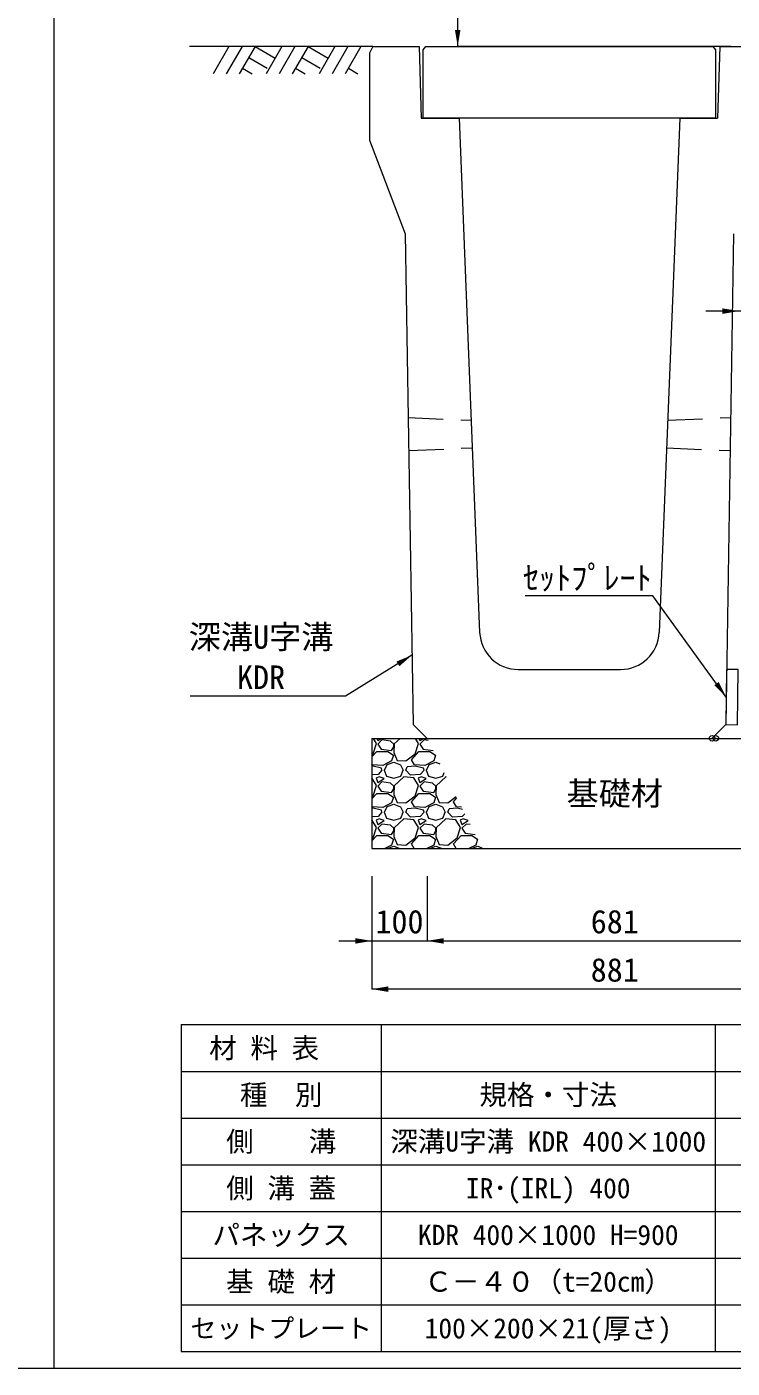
# Model space of a CAD drawing. Units: millimetres at full size. Extents: x 172874 to 217143, y 854931 to 903297.
# Drawn here: x 214694 to 215972, y 855531 to 857964 of the extents above; entities that cross this region are included whole.
import ezdxf
from ezdxf.enums import TextEntityAlignment as Align

# ---------------------------------------------------------------- set-up
doc = ezdxf.new("R2010")
doc.units = ezdxf.units.MM
doc.header["$LTSCALE"] = 20
doc.header["$PDMODE"] = 32
doc.header["$PDSIZE"] = 10
doc.linetypes.add('USER2', pattern=[4.7625, 3.175, -1.5875])
for name, color, linetype, lineweight in [('0_2', 7, 'Continuous', 20), ('Defpoints_3', 8, 'Continuous', 0), ('セットプレート', 3, 'Continuous', 13), ('図枠', 5, 'Continuous', 13), ('基礎材', 7, 'Continuous', 15), ('寸法・材料表', 7, 'Continuous', 13), ('寸法線', 7, 'Continuous', 13), ('引出線', 4, 'Continuous', 13), ('本体', 2, 'Continuous', 13), ('補助線', 8, 'Continuous', 13), ('ﾊｯﾁﾝｸﾞ', 7, 'Continuous', 5)]:
    doc.layers.add(name, color=color, linetype=linetype, lineweight=lineweight)
doc.styles.add('ＭＳ ゴシック', font='')
doc.styles.get('ＭＳ ゴシック').set_extended_font_data('MS Gothic')

# ---------------------------------------------------------------- blocks, each defined once
blk = doc.blocks.new('filled_arrow')
at = {"color": 0, "linetype": 'Continuous', "lineweight": -2}
blk.add_solid([(7.5, 1.25), (0, 0), (7.5, -1.25)], dxfattribs=at)

msp = doc.modelspace()

# ---------------------------------------------------------------- linework, layer by layer
at = {"layer": '0_2'}
msp.add_line((215320.9, 857928.52), (214988.76, 857928.52), dxfattribs=at)
at = {"layer": 'Defpoints_3'}
for p, q in [((214973.45, 856154.4), (216912.35, 856154.4)), ((214973.45, 856154.4), (214973.45, 856069.22)), ((215336.45, 856154.4), (215336.45, 856069.22)), ((215941.45, 856154.4), (215941.45, 856069.22))]:
    msp.add_line(p, q, dxfattribs=at)
at = {"layer": 'セットプレート'}
msp.add_lwpolyline([(215960.82, 856698.52), (215981.82, 856698.19), (215983.4, 856798.17), (215962.4, 856798.51)], close=True, dxfattribs=at)
at = {"layer": '図枠'}
for p, q in [((214742.9, 874031.02), (214742.9, 855531.02)), ((196742.9, 855531.02), (217142.9, 855531.02))]:
    msp.add_line(p, q, dxfattribs=at)
at = {"layer": '基礎材'}
for p, q in [((215319.38, 856673.52), (216199.9, 856673.52)), ((215319.38, 856673.52), (215319.38, 856473.52)), ((215319.38, 856473.52), (216199.9, 856473.52))]:
    msp.add_line(p, q, dxfattribs=at)
at = {"layer": '寸法・材料表'}
for p, q in [((214973.45, 856069.22), (216912.35, 856069.22)), ((214973.45, 856069.22), (214973.45, 855561.02)), ((215336.45, 856069.22), (215336.45, 855561.02)), ((215941.45, 856069.22), (215941.45, 855561.02)), ((214973.45, 855984.52), (216912.35, 855984.52)), ((214973.45, 855899.82), (216912.35, 855899.82)), ((214973.45, 855815.12), (216912.35, 855815.12)), ((214973.45, 855730.42), (216912.35, 855730.42)), ((214973.45, 855645.72), (216912.35, 855645.72)), ((214973.45, 855561.02), (216912.35, 855561.02))]:
    msp.add_line(p, q, dxfattribs=at)
at = {"layer": '寸法線'}
for p, q in [((215474.9, 857928.52), (215474.9, 858928.52)), ((215969.9, 857928.52), (215474.9, 857928.52)), ((216099.9, 857448.52), (215924.9, 857448.52)), ((215319.38, 856423.52), (215319.38, 856306.08)), ((215319.38, 856423.52), (215319.38, 856218.58)), ((215419.38, 856423.52), (215419.38, 856306.08)), ((215419.38, 856423.52), (215419.38, 856306.08)), ((215259.38, 856306.08), (215479.38, 856306.08)), ((215419.38, 856306.08), (216099.9, 856306.08)), ((216199.9, 856218.58), (215319.38, 856218.58))]:
    msp.add_line(p, q, dxfattribs=at)
at = {"layer": '引出線'}
for points in [[(215961.61, 856748.51), (215828.75, 856931.99), (215597.39, 856931.99)], [(215391.99, 856824.34), (215271.78, 856750.05), (214990.26, 856750.05)]]:
    msp.add_lwpolyline(points, dxfattribs=at)
at = {"layer": '本体'}
for p, q in [((215320.9, 857928.52), (215314.9, 857916.52)), ((215320.9, 857928.52), (215404.9, 857928.52)), ((215404.9, 857928.52), (215408.9, 857798.52)), ((215949.9, 857928.52), (215945.9, 857798.52)), ((215949.9, 857928.52), (216033.9, 857928.52)), ((215314.9, 857916.52), (215314.9, 857758.52)), ((215408.9, 857798.52), (215477.4, 857798.52)), ((215477.4, 857798.52), (215514.71, 856865.72)), ((215877.4, 857798.52), (215840.09, 856865.72)), ((215877.4, 857798.52), (215945.9, 857798.52)), ((215314.9, 857758.52), (215379.9, 857588.52)), ((215379.9, 857588.52), (215393.98, 856698.52)), ((215974.9, 857588.52), (215960.82, 856698.52)), ((215584.66, 856798.52), (215770.14, 856798.52)), ((215393.98, 856698.52), (215419.38, 856673.52)), ((215935.42, 856673.52), (215960.82, 856698.52)), ((215419.38, 856673.52), (215935.42, 856673.52))]:
    msp.add_line(p, q, dxfattribs=at)
at = {"layer": '本体', "linetype": 'USER2'}
for p, q in [((215385.17, 857255.52), (215499.32, 857250.52)), ((215855.48, 857250.52), (215969.63, 857255.52)), ((215386.12, 857195.52), (215501.32, 857200.52)), ((215853.48, 857200.52), (215968.68, 857195.52))]:
    msp.add_line(p, q, dxfattribs=at)
at = {"layer": '本体', "lineweight": 20}
msp.add_lwpolyline([(215412.4, 857922.52), (215417.4, 857928.52), (215937.4, 857928.52), (215942.4, 857922.52), (215942.4, 857798.52), (215412.4, 857798.52)], close=True, dxfattribs=at)
at = {"layer": '本体'}
for centre, start, end in [((215584.66, 856868.52), 182.29061, 270), ((215770.14, 856868.52), 270, 357.70939)]:
    msp.add_arc(centre, 70, start, end, dxfattribs=at)
at = {"layer": '補助線'}
for p in [(215935.9, 856673.52), (215942.9, 856673.52), (215942.9, 856673.52)]:
    msp.add_point(p, dxfattribs=at)
at = {"layer": 'ﾊｯﾁﾝｸﾞ', "lineweight": 9}
for p, q in [((215060.34, 857928.52), (215031.69, 857878.9)), ((215083.96, 857928.52), (215055.31, 857878.9)), ((215107.58, 857928.52), (215078.94, 857878.9)), ((215107.58, 857928.52), (215144.15, 857907.41)), ((215156.34, 857928.52), (215127.69, 857878.9)), ((215179.96, 857928.52), (215151.31, 857878.9)), ((215203.58, 857928.52), (215174.93, 857878.9)), ((215203.58, 857928.52), (215240.15, 857907.41)), ((215252.34, 857928.52), (215223.69, 857878.9)), ((215275.96, 857928.52), (215247.31, 857878.9)), ((215299.58, 857928.52), (215270.93, 857878.9)), ((215096.16, 857908.74), (215129.57, 857889.45)), ((215192.16, 857908.74), (215225.58, 857889.45)), ((215084.74, 857888.95), (215102.15, 857878.9)), ((215180.74, 857888.95), (215198.15, 857878.9)), ((215276.74, 857888.95), (215294.15, 857878.9))]:
    msp.add_line(p, q, dxfattribs=at)
at = {"layer": 'ﾊｯﾁﾝｸﾞ'}
for p, q in [((215321.68, 856645.39), (215327.78, 856664.44)), ((215327.78, 856664.44), (215322.23, 856673.52)), ((215328.56, 856673.52), (215330.06, 856669.77)), ((215330.06, 856669.77), (215336.31, 856673.52)), ((215337.68, 856670.54), (215330.06, 856662.92)), ((215330.06, 856662.92), (215336.16, 856653.77)), ((215336.16, 856653.77), (215355.21, 856651.49)), ((215352.92, 856668.25), (215337.68, 856670.54)), ((215359.02, 856662.92), (215352.92, 856668.25)), ((215355.21, 856651.49), (215359.02, 856658.34)), ((215359.78, 856663.68), (215359.02, 856647.68)), ((215359.02, 856658.34), (215359.02, 856662.92)), ((215370.56, 856673.52), (215359.78, 856663.68)), ((215397.88, 856645.39), (215403.98, 856664.44)), ((215403.98, 856664.44), (215398.43, 856673.52)), ((215404.76, 856673.52), (215406.26, 856669.77)), ((215406.26, 856669.77), (215412.51, 856673.52)), ((215413.88, 856670.54), (215406.26, 856662.92)), ((215406.26, 856662.92), (215412.36, 856653.77)), ((215412.36, 856653.77), (215430.33, 856651.62)), ((215421.44, 856669.4), (215413.88, 856670.54)), ((215319.38, 856639.78), (215328.54, 856649.96)), ((215319.38, 856643.61), (215321.68, 856645.39)), ((215328.54, 856649.96), (215348.35, 856649.96)), ((215355.21, 856632.44), (215339.21, 856624.05)), ((215346.83, 856626.34), (215359.02, 856630.15)), ((215348.35, 856649.96), (215358.26, 856643.1)), ((215358.26, 856643.1), (215355.21, 856632.44)), ((215359.02, 856647.68), (215365.11, 856633.2)), ((215359.02, 856630.15), (215371.21, 856625.58)), ((215365.11, 856633.2), (215381.12, 856632.44)), ((215381.12, 856632.44), (215397.88, 856645.39)), ((215391.02, 856634.72), (215404.74, 856649.96)), ((215396.36, 856625.58), (215391.02, 856634.72)), ((215404.74, 856649.96), (215424.55, 856649.96)), ((215431.41, 856632.44), (215415.41, 856624.05)), ((215423.03, 856626.34), (215435.22, 856630.15)), ((215424.55, 856649.96), (215434.46, 856643.1)), ((215434.46, 856643.1), (215431.41, 856632.44)), ((215435.22, 856630.15), (215442.41, 856627.45)), ((215320.16, 856625.58), (215319.38, 856626.91)), ((215321.68, 856623.29), (215319.38, 856623.05)), ((215330.82, 856608.05), (215319.38, 856607.06)), ((215339.21, 856624.05), (215320.16, 856625.58)), ((215336.92, 856619.48), (215321.68, 856623.29)), ((215337.68, 856615.67), (215330.82, 856608.05)), ((215337.68, 856615.67), (215336.92, 856619.48)), ((215341.49, 856615.67), (215346.06, 856605)), ((215342.25, 856615.67), (215346.83, 856626.34)), ((215346.06, 856605), (215359.02, 856601.19)), ((215359.02, 856601.19), (215371.97, 856605)), ((215371.21, 856625.58), (215375.78, 856615.67)), ((215371.97, 856605), (215375.78, 856615.67)), ((215381.12, 856615.67), (215383.4, 856621.77)), ((215389.5, 856606.53), (215381.12, 856615.67)), ((215397.88, 856623.29), (215383.4, 856621.77)), ((215407.02, 856608.05), (215389.5, 856606.53)), ((215415.41, 856624.05), (215396.36, 856625.58)), ((215413.12, 856619.48), (215397.88, 856623.29)), ((215413.88, 856615.67), (215407.02, 856608.05)), ((215413.88, 856615.67), (215413.12, 856619.48)), ((215417.69, 856615.67), (215422.26, 856605)), ((215418.45, 856615.67), (215423.03, 856626.34)), ((215422.26, 856605), (215435.22, 856601.19)), ((215435.22, 856601.19), (215448.17, 856605)), ((215448.17, 856605), (215450.45, 856611.38)), ((215319.39, 856601.96), (215319.38, 856601.96)), ((215327.78, 856588.24), (215319.39, 856601.96)), ((215321.68, 856569.19), (215327.78, 856588.24)), ((215332.35, 856603.48), (215327.01, 856601.19)), ((215327.01, 856601.19), (215330.06, 856593.57)), ((215330.06, 856593.57), (215341.49, 856600.43)), ((215337.68, 856594.34), (215330.06, 856586.72)), ((215330.06, 856586.72), (215336.16, 856577.57)), ((215341.49, 856600.43), (215332.35, 856603.48)), ((215352.92, 856592.05), (215337.68, 856594.34)), ((215359.02, 856586.72), (215352.92, 856592.05)), ((215355.21, 856575.29), (215359.02, 856582.14)), ((215359.78, 856587.48), (215359.02, 856571.48)), ((215359.02, 856582.14), (215359.02, 856586.72)), ((215377.31, 856603.48), (215359.78, 856587.48)), ((215395.59, 856601.96), (215377.31, 856603.48)), ((215403.98, 856588.24), (215395.59, 856601.96)), ((215397.88, 856569.19), (215403.98, 856588.24)), ((215408.55, 856603.48), (215403.21, 856601.19)), ((215403.21, 856601.19), (215406.26, 856593.57)), ((215406.26, 856593.57), (215417.69, 856600.43)), ((215413.88, 856594.34), (215406.26, 856586.72)), ((215406.26, 856586.72), (215412.36, 856577.57)), ((215417.69, 856600.43), (215408.55, 856603.48)), ((215429.12, 856592.05), (215413.88, 856594.34)), ((215435.22, 856586.72), (215429.12, 856592.05)), ((215431.41, 856575.29), (215435.22, 856582.14)), ((215435.98, 856587.48), (215435.22, 856571.48)), ((215435.22, 856582.14), (215435.22, 856586.72)), ((215453.51, 856603.48), (215435.98, 856587.48)), ((215454.44, 856603.4), (215453.51, 856603.48)), ((215319.38, 856563.58), (215328.54, 856573.76)), ((215319.38, 856567.41), (215321.68, 856569.19)), ((215328.54, 856573.76), (215348.35, 856573.76)), ((215336.16, 856577.57), (215355.21, 856575.29)), ((215355.21, 856556.24), (215339.21, 856547.85)), ((215348.35, 856573.76), (215358.26, 856566.9)), ((215358.26, 856566.9), (215355.21, 856556.24)), ((215359.02, 856571.48), (215365.11, 856557)), ((215365.11, 856557), (215381.12, 856556.24)), ((215381.12, 856556.24), (215397.88, 856569.19)), ((215391.02, 856558.52), (215404.74, 856573.76)), ((215396.36, 856549.38), (215391.02, 856558.52)), ((215404.74, 856573.76), (215424.55, 856573.76)), ((215412.36, 856577.57), (215431.41, 856575.29)), ((215431.41, 856556.24), (215415.41, 856547.85)), ((215424.55, 856573.76), (215434.46, 856566.9)), ((215434.46, 856566.9), (215431.41, 856556.24)), ((215435.22, 856571.48), (215441.31, 856557)), ((215441.31, 856557), (215457.32, 856556.24)), ((215457.32, 856556.24), (215472.25, 856567.78)), ((215467.22, 856558.52), (215473.43, 856565.42)), ((215472.56, 856549.38), (215467.22, 856558.52)), ((215320.16, 856549.38), (215319.38, 856550.71)), ((215321.68, 856547.09), (215319.38, 856546.85)), ((215330.82, 856531.85), (215319.38, 856530.86)), ((215339.21, 856547.85), (215320.16, 856549.38)), ((215336.92, 856543.28), (215321.68, 856547.09)), ((215337.68, 856539.47), (215330.82, 856531.85)), ((215337.68, 856539.47), (215336.92, 856543.28)), ((215341.49, 856539.47), (215346.06, 856528.8)), ((215342.25, 856539.47), (215346.83, 856550.14)), ((215346.83, 856550.14), (215359.02, 856553.95)), ((215359.02, 856553.95), (215371.21, 856549.38)), ((215371.21, 856549.38), (215375.78, 856539.47)), ((215371.97, 856528.8), (215375.78, 856539.47)), ((215381.12, 856539.47), (215383.4, 856545.57)), ((215389.5, 856530.33), (215381.12, 856539.47)), ((215397.88, 856547.09), (215383.4, 856545.57)), ((215407.02, 856531.85), (215389.5, 856530.33)), ((215415.41, 856547.85), (215396.36, 856549.38)), ((215413.12, 856543.28), (215397.88, 856547.09)), ((215413.88, 856539.47), (215407.02, 856531.85)), ((215413.88, 856539.47), (215413.12, 856543.28)), ((215417.69, 856539.47), (215422.26, 856528.8)), ((215418.45, 856539.47), (215423.03, 856550.14)), ((215423.03, 856550.14), (215435.22, 856553.95)), ((215435.22, 856553.95), (215447.41, 856549.38)), ((215447.41, 856549.38), (215451.98, 856539.47)), ((215448.17, 856528.8), (215451.98, 856539.47)), ((215457.32, 856539.47), (215459.6, 856545.57)), ((215465.7, 856530.33), (215457.32, 856539.47)), ((215474.08, 856547.09), (215459.6, 856545.57)), ((215483.22, 856531.85), (215465.7, 856530.33)), ((215481.82, 856548.64), (215472.56, 856549.38)), ((215483.81, 856544.66), (215474.08, 856547.09)), ((215487.72, 856536.84), (215483.22, 856531.85)), ((215319.39, 856525.76), (215319.38, 856525.76)), ((215327.78, 856512.04), (215319.39, 856525.76)), ((215321.68, 856492.99), (215327.78, 856512.04)), ((215332.35, 856527.28), (215327.01, 856524.99)), ((215327.01, 856524.99), (215330.06, 856517.37)), ((215330.06, 856517.37), (215341.49, 856524.23)), ((215337.68, 856518.14), (215330.06, 856510.52)), ((215330.06, 856510.52), (215336.16, 856501.37)), ((215341.49, 856524.23), (215332.35, 856527.28)), ((215352.92, 856515.85), (215337.68, 856518.14)), ((215346.06, 856528.8), (215359.02, 856524.99)), ((215359.02, 856510.52), (215352.92, 856515.85)), ((215359.02, 856524.99), (215371.97, 856528.8)), ((215359.78, 856511.28), (215359.02, 856495.28)), ((215359.02, 856505.94), (215359.02, 856510.52)), ((215377.31, 856527.28), (215359.78, 856511.28)), ((215395.59, 856525.76), (215377.31, 856527.28)), ((215403.98, 856512.04), (215395.59, 856525.76)), ((215397.88, 856492.99), (215403.98, 856512.04)), ((215408.55, 856527.28), (215403.21, 856524.99)), ((215403.21, 856524.99), (215406.26, 856517.37)), ((215406.26, 856517.37), (215417.69, 856524.23)), ((215413.88, 856518.14), (215406.26, 856510.52)), ((215406.26, 856510.52), (215412.36, 856501.37)), ((215417.69, 856524.23), (215408.55, 856527.28)), ((215429.12, 856515.85), (215413.88, 856518.14)), ((215422.26, 856528.8), (215435.22, 856524.99)), ((215435.22, 856510.52), (215429.12, 856515.85)), ((215435.22, 856524.99), (215448.17, 856528.8)), ((215435.98, 856511.28), (215435.22, 856495.28)), ((215435.22, 856505.94), (215435.22, 856510.52)), ((215453.51, 856527.28), (215435.98, 856511.28)), ((215471.79, 856525.76), (215453.51, 856527.28)), ((215480.18, 856512.04), (215471.79, 856525.76)), ((215474.08, 856492.99), (215480.18, 856512.04)), ((215484.75, 856527.28), (215479.41, 856524.99)), ((215479.41, 856524.99), (215482.46, 856517.37)), ((215482.46, 856517.37), (215493.89, 856524.23)), ((215490.08, 856518.14), (215482.46, 856510.52)), ((215482.46, 856510.52), (215488.56, 856501.37)), ((215493.89, 856524.23), (215484.75, 856527.28)), ((215497.64, 856517), (215490.08, 856518.14)), ((215319.38, 856487.38), (215328.54, 856497.56)), ((215319.38, 856491.21), (215321.68, 856492.99)), ((215328.54, 856497.56), (215348.35, 856497.56)), ((215336.16, 856501.37), (215355.21, 856499.09)), ((215348.35, 856497.56), (215358.26, 856490.7)), ((215355.21, 856499.09), (215359.02, 856505.94)), ((215358.26, 856490.7), (215355.21, 856480.04)), ((215359.02, 856495.28), (215365.11, 856480.8)), ((215381.12, 856480.04), (215397.88, 856492.99)), ((215391.02, 856482.32), (215404.74, 856497.56)), ((215404.74, 856497.56), (215424.55, 856497.56)), ((215412.36, 856501.37), (215431.41, 856499.09)), ((215424.55, 856497.56), (215434.46, 856490.7)), ((215431.41, 856499.09), (215435.22, 856505.94)), ((215434.46, 856490.7), (215431.41, 856480.04)), ((215435.22, 856495.28), (215441.31, 856480.8)), ((215457.32, 856480.04), (215474.08, 856492.99)), ((215467.22, 856482.32), (215480.94, 856497.56)), ((215480.94, 856497.56), (215500.75, 856497.56)), ((215488.56, 856501.37), (215506.53, 856499.22)), ((215500.75, 856497.56), (215510.66, 856490.7)), ((215510.66, 856490.7), (215507.61, 856480.04)), ((215319.96, 856473.52), (215319.38, 856474.51)), ((215355.21, 856480.04), (215342.77, 856473.52)), ((215346.65, 856473.52), (215346.83, 856473.94)), ((215346.83, 856473.94), (215359.02, 856477.75)), ((215359.02, 856477.75), (215370.3, 856473.52)), ((215365.11, 856480.8), (215381.12, 856480.04)), ((215396.16, 856473.52), (215391.02, 856482.32)), ((215431.41, 856480.04), (215418.97, 856473.52)), ((215422.85, 856473.52), (215423.03, 856473.94)), ((215423.03, 856473.94), (215435.22, 856477.75)), ((215435.22, 856477.75), (215446.5, 856473.52)), ((215441.31, 856480.8), (215457.32, 856480.04)), ((215472.36, 856473.52), (215467.22, 856482.32)), ((215507.61, 856480.04), (215495.17, 856473.52)), ((215499.05, 856473.52), (215499.23, 856473.94)), ((215499.23, 856473.94), (215511.42, 856477.75)), ((215511.42, 856477.75), (215518.61, 856475.05))]:
    msp.add_line(p, q, dxfattribs=at)

# ---------------------------------------------------------------- block references
at = {"layer": '寸法線', "xscale": 4, "yscale": 4}
for p, rotation in [((215474.9, 857928.52), 90), ((215984.9, 857448.52), 180), ((215319.38, 856306.08), 180)]:
    msp.add_blockref('filled_arrow', p, dxfattribs=dict(at, rotation=rotation))
for p in [(215419.38, 856306.08), (215419.38, 856306.08), (215319.38, 856218.58)]:
    msp.add_blockref('filled_arrow', p, dxfattribs=at)
at = {"layer": '引出線', "xscale": 4, "yscale": 4}
for p, rotation in [((215391.99, 856824.34), 211.7), ((215961.61, 856748.51), 125.9)]:
    msp.add_blockref('filled_arrow', p, dxfattribs=dict(at, rotation=rotation))

# ---------------------------------------------------------------- texts
at = {"layer": '寸法・材料表', "style": 'ＭＳ ゴシック'}
msp.add_text('\u3000材 料 表', height=36.55, dxfattribs=at).set_placement((214974.61, 856111.81), align=Align.MIDDLE_LEFT)
for s, height, p in [('種\u3000別', 36.55, (215154.95, 856026.87)), ('規格・寸法', 36.55, (215638.95, 856026.87)), ('側\u3000\u3000溝', 36.55, (215154.95, 855942.17)), ('深溝U字溝 KDR 400×1000', 36.55, (215638.95, 855942.17)), ('側 溝 蓋', 36.55, (215154.95, 855857.47)), ('IR･(IRL) 400', 36.55, (215638.95, 855857.47)), ('パネックス', 36.55, (215154.95, 855772.77)), ('KDR 400×1000 H=900', 36.55, (215638.95, 855772.77)), ('基 礎 材', 36.55, (215154.95, 855688.07)), ('Ｃ－４０（t=20cm）', 36.55, (215638.95, 855688.07)), ('セットプレート', 34.46, (215154.95, 855603.37)), ('100×200×21(厚さ)', 36.55, (215638.95, 855603.37))]:
    msp.add_text(s, height=height, dxfattribs=at).set_placement(p, align=Align.MIDDLE_CENTER)
at = {"layer": '寸法線', "style": 'ＭＳ ゴシック'}
for s, p in [('基礎材', (215759.64, 856573.52)), ('100', (215369.38, 856341.08)), ('681', (215759.64, 856341.08)), ('881', (215759.64, 856253.58))]:
    msp.add_text(s, height=42.72, dxfattribs=at).set_placement(p, align=Align.MIDDLE_CENTER)
at = {"layer": '引出線', "style": 'ＭＳ ゴシック'}
msp.add_text('ｾｯﾄﾌﾟﾚｰﾄ', height=42.72, dxfattribs=at).set_placement((215826.5, 856985.99), align=Align.TOP_RIGHT)
for s, p in [('深溝U字溝', (214987.4, 856823.29)), ('KDR', (215074.81, 856750.17))]:
    msp.add_text(s, height=42.72, dxfattribs=at).set_placement(p, align=Align.BOTTOM_LEFT)

doc.saveas('drawing.dxf')
